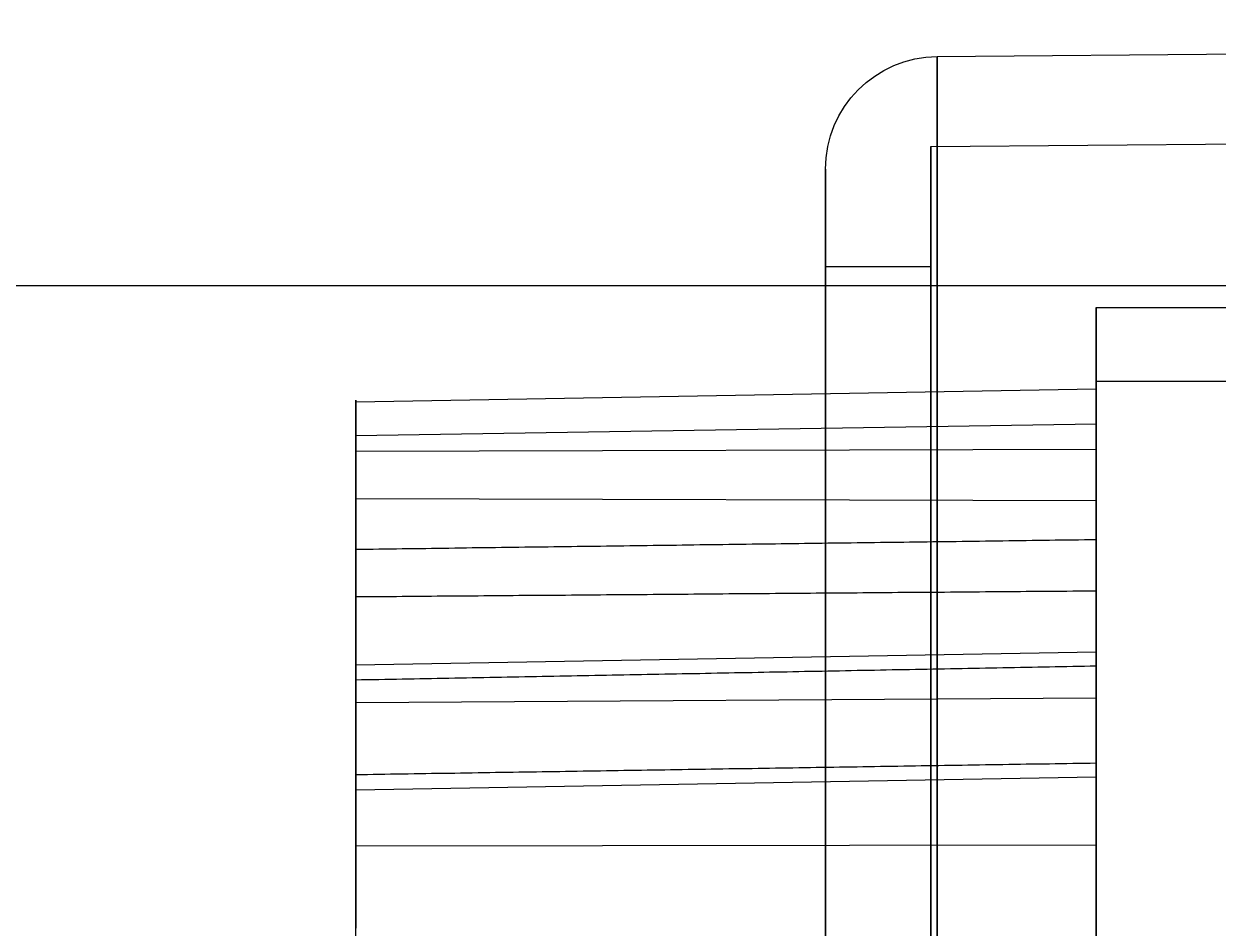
# Model space of a CAD drawing. Extents: x 0 to 702, y -13 to 12.
# Drawn here: x 630.14 to 646.02, y -1.31 to 10.72 of the extents above; entities that cross this region are included whole.
import ezdxf

# ---------------------------------------------------------------- set-up
doc = ezdxf.new("R2010")
doc.units = 0
doc.layers.get('0').update_dxf_attribs({"linetype": 'CONTINUOUS'})

# ---------------------------------------------------------------- blocks, each defined once
blk = doc.blocks.new('*U2')
at = {"extrusion": (-1, 0, 0)}
for p, q in [((644.4, 6.942, 13.843), (644.4, 5.964, 20.315)), ((634.55, 5.032, 14.74), (634.55, 3.728, 14.542)), ((644.4, 5.058, 14.57), (644.4, 3.858, 14.388)), ((634.55, 3.097, 18.701), (634.55, 4.401, 18.899)), ((644.4, 3.175, 18.887), (644.4, 4.375, 19.069)), ((644.4, 2.177, 12.08), (644.4, 2.362, 10.855)), ((634.55, 1.991, 12.157), (634.55, 2.192, 10.829)), ((644.4, 0.699, 21.817), (644.4, 0.885, 20.593)), ((634.55, 0.529, 21.791), (634.55, 0.731, 20.464))]:
    blk.add_line(p, q, dxfattribs=at)
for p, q in [((644.4, 6.942, 13.843), (646.9, 6.942, 13.843)), ((644.4, 5.964, 20.315), (646.9, 5.964, 20.315)), ((634.55, 5.69, 15.444), (644.4, 5.862, 15.43)), ((634.55, 5.69, 15.444), (644.4, 5.862, 15.43)), ((634.55, 5.239, 18.422), (644.4, 5.398, 18.486)), ((634.55, 5.239, 18.422), (644.4, 5.398, 18.486)), ((634.55, 5.032, 14.74), (644.4, 5.058, 14.57)), ((634.55, 4.401, 18.899), (644.4, 4.375, 19.069)), ((634.55, 2.192, 10.829), (644.4, 2.362, 10.855)), ((634.55, 1.687, 9.941), (644.4, 1.751, 9.782)), ((634.55, 1.687, 9.941), (644.4, 1.751, 9.782)), ((634.55, 0.529, 21.791), (644.4, 0.699, 21.817)), ((634.55, -0.217, 22.49), (644.4, -0.203, 22.661)), ((634.55, -0.217, 22.49), (644.4, -0.203, 22.661))]:
    blk.add_line(p, q)
at = {"extrusion": (0, 0.988768, 0.149458)}
for p, q in [((644.4, 6.942, 13.843), (646.9, 6.942, 13.843)), ((644.4, 6.942, 13.843), (644.4, 5.964, 20.315)), ((644.4, 5.964, 20.315), (646.9, 5.964, 20.315))]:
    blk.add_line(p, q, dxfattribs=at)
at = {"extrusion": (-0.017452, 0.149961, -0.988538)}
for p, q in [((634.55, 5.032, 14.74), (644.4, 5.058, 14.57)), ((634.55, 5.032, 14.74), (634.55, 3.728, 14.542)), ((644.4, 5.058, 14.57), (644.4, 3.858, 14.388))]:
    blk.add_line(p, q, dxfattribs=at)
at = {"extrusion": (-0.017452, -0.149961, 0.988538)}
for p, q in [((634.55, 4.401, 18.899), (644.4, 4.375, 19.069)), ((634.55, 3.097, 18.701), (634.55, 4.401, 18.899)), ((644.4, 3.175, 18.887), (644.4, 4.375, 19.069))]:
    blk.add_line(p, q, dxfattribs=at)
at = {"extrusion": (-0.017452, 0.988538, 0.149961)}
for p, q in [((634.55, 2.192, 10.829), (644.4, 2.362, 10.855)), ((644.4, 2.177, 12.08), (644.4, 2.362, 10.855)), ((634.55, 1.991, 12.157), (634.55, 2.192, 10.829)), ((644.4, 0.699, 21.817), (644.4, 0.885, 20.593)), ((634.55, 0.529, 21.791), (634.55, 0.731, 20.464)), ((634.55, 0.529, 21.791), (644.4, 0.699, 21.817))]:
    blk.add_line(p, q, dxfattribs=at)
for points in [[(634.55, 3.728, 14.542), (634.628, 3.729, 14.541), (634.705, 3.73, 14.54), (634.783, 3.731, 14.539), (634.86, 3.732, 14.537), (634.938, 3.733, 14.536), (635.015, 3.734, 14.535), (635.093, 3.735, 14.534), (635.17, 3.736, 14.533), (635.248, 3.737, 14.531), (635.326, 3.738, 14.53), (635.403, 3.739, 14.529), (635.481, 3.74, 14.528), (635.558, 3.741, 14.527), (635.636, 3.742, 14.525), (635.713, 3.743, 14.524), (635.791, 3.744, 14.523), (635.869, 3.745, 14.522), (635.946, 3.746, 14.52), (636.024, 3.747, 14.519), (636.101, 3.749, 14.518), (636.179, 3.75, 14.517), (636.256, 3.751, 14.516), (636.334, 3.752, 14.514), (636.411, 3.753, 14.513), (636.489, 3.754, 14.512), (636.567, 3.755, 14.511), (636.644, 3.756, 14.509), (636.722, 3.757, 14.508), (636.799, 3.758, 14.507), (636.877, 3.759, 14.506), (636.954, 3.76, 14.505), (637.032, 3.761, 14.503), (637.109, 3.762, 14.502), (637.187, 3.763, 14.501), (637.265, 3.764, 14.5), (637.342, 3.765, 14.499), (637.42, 3.766, 14.497), (637.497, 3.767, 14.496), (637.575, 3.768, 14.495), (637.652, 3.769, 14.494), (637.73, 3.77, 14.492), (637.807, 3.771, 14.491), (637.885, 3.772, 14.49), (637.963, 3.773, 14.489), (638.04, 3.774, 14.488), (638.118, 3.775, 14.486), (638.195, 3.776, 14.485), (638.273, 3.777, 14.484), (638.35, 3.778, 14.483), (638.428, 3.779, 14.482), (638.506, 3.78, 14.48), (638.583, 3.781, 14.479), (638.661, 3.782, 14.478), (638.738, 3.783, 14.477), (638.816, 3.784, 14.476), (638.893, 3.785, 14.474), (638.971, 3.786, 14.473), (639.048, 3.787, 14.472), (639.126, 3.789, 14.471), (639.204, 3.79, 14.47), (639.281, 3.791, 14.468), (639.359, 3.792, 14.467), (639.436, 3.793, 14.466), (639.514, 3.794, 14.465), (639.591, 3.795, 14.463), (639.669, 3.796, 14.462), (639.746, 3.797, 14.461), (639.824, 3.798, 14.46), (639.902, 3.799, 14.459), (639.979, 3.8, 14.457), (640.057, 3.801, 14.456), (640.134, 3.802, 14.455), (640.212, 3.803, 14.454), (640.289, 3.804, 14.453), (640.367, 3.805, 14.451), (640.444, 3.806, 14.45), (640.522, 3.807, 14.449), (640.6, 3.808, 14.448), (640.677, 3.809, 14.446), (640.755, 3.81, 14.445), (640.832, 3.811, 14.444), (640.91, 3.812, 14.443), (640.987, 3.813, 14.441), (641.065, 3.814, 14.44), (641.143, 3.815, 14.439), (641.22, 3.816, 14.438), (641.298, 3.817, 14.437), (641.375, 3.818, 14.435), (641.453, 3.819, 14.434), (641.53, 3.82, 14.433), (641.608, 3.821, 14.432), (641.685, 3.822, 14.431), (641.763, 3.823, 14.429), (641.841, 3.824, 14.428), (641.918, 3.825, 14.427), (641.996, 3.826, 14.426), (642.073, 3.827, 14.425), (642.151, 3.828, 14.423), (642.228, 3.829, 14.422), (642.306, 3.83, 14.421), (642.383, 3.831, 14.42), (642.461, 3.832, 14.418), (642.539, 3.833, 14.417), (642.616, 3.834, 14.416), (642.694, 3.835, 14.415), (642.771, 3.836, 14.414), (642.849, 3.837, 14.412), (642.926, 3.838, 14.411), (643.004, 3.839, 14.41), (643.081, 3.84, 14.409), (643.159, 3.841, 14.408), (643.237, 3.842, 14.406), (643.314, 3.843, 14.405), (643.392, 3.845, 14.404), (643.469, 3.846, 14.403), (643.547, 3.847, 14.401), (643.624, 3.848, 14.4), (643.702, 3.849, 14.399), (643.78, 3.85, 14.398), (643.857, 3.851, 14.397), (643.935, 3.852, 14.395), (644.012, 3.853, 14.394), (644.09, 3.854, 14.393), (644.167, 3.855, 14.392), (644.245, 3.856, 14.39), (644.322, 3.857, 14.389), (644.4, 3.858, 14.388)], [(634.55, 3.728, 14.542), (634.628, 3.729, 14.541), (634.705, 3.73, 14.54), (634.783, 3.731, 14.539), (634.86, 3.732, 14.537), (634.938, 3.733, 14.536), (635.015, 3.734, 14.535), (635.093, 3.735, 14.534), (635.17, 3.736, 14.533), (635.248, 3.737, 14.531), (635.326, 3.738, 14.53), (635.403, 3.739, 14.529), (635.481, 3.74, 14.528), (635.558, 3.741, 14.527), (635.636, 3.742, 14.525), (635.713, 3.743, 14.524), (635.791, 3.744, 14.523), (635.869, 3.745, 14.522), (635.946, 3.746, 14.52), (636.024, 3.747, 14.519), (636.101, 3.749, 14.518), (636.179, 3.75, 14.517), (636.256, 3.751, 14.516), (636.334, 3.752, 14.514), (636.411, 3.753, 14.513), (636.489, 3.754, 14.512), (636.567, 3.755, 14.511), (636.644, 3.756, 14.509), (636.722, 3.757, 14.508), (636.799, 3.758, 14.507), (636.877, 3.759, 14.506), (636.954, 3.76, 14.505), (637.032, 3.761, 14.503), (637.109, 3.762, 14.502), (637.187, 3.763, 14.501), (637.265, 3.764, 14.5), (637.342, 3.765, 14.499), (637.42, 3.766, 14.497), (637.497, 3.767, 14.496), (637.575, 3.768, 14.495), (637.652, 3.769, 14.494), (637.73, 3.77, 14.492), (637.807, 3.771, 14.491), (637.885, 3.772, 14.49), (637.963, 3.773, 14.489), (638.04, 3.774, 14.488), (638.118, 3.775, 14.486), (638.195, 3.776, 14.485), (638.273, 3.777, 14.484), (638.35, 3.778, 14.483), (638.428, 3.779, 14.482), (638.506, 3.78, 14.48), (638.583, 3.781, 14.479), (638.661, 3.782, 14.478), (638.738, 3.783, 14.477), (638.816, 3.784, 14.476), (638.893, 3.785, 14.474), (638.971, 3.786, 14.473), (639.048, 3.787, 14.472), (639.126, 3.789, 14.471), (639.204, 3.79, 14.47), (639.281, 3.791, 14.468), (639.359, 3.792, 14.467), (639.436, 3.793, 14.466), (639.514, 3.794, 14.465), (639.591, 3.795, 14.463), (639.669, 3.796, 14.462), (639.746, 3.797, 14.461), (639.824, 3.798, 14.46), (639.902, 3.799, 14.459), (639.979, 3.8, 14.457), (640.057, 3.801, 14.456), (640.134, 3.802, 14.455), (640.212, 3.803, 14.454), (640.289, 3.804, 14.453), (640.367, 3.805, 14.451), (640.444, 3.806, 14.45), (640.522, 3.807, 14.449), (640.6, 3.808, 14.448), (640.677, 3.809, 14.446), (640.755, 3.81, 14.445), (640.832, 3.811, 14.444), (640.91, 3.812, 14.443), (640.987, 3.813, 14.441), (641.065, 3.814, 14.44), (641.143, 3.815, 14.439), (641.22, 3.816, 14.438), (641.298, 3.817, 14.437), (641.375, 3.818, 14.435), (641.453, 3.819, 14.434), (641.53, 3.82, 14.433), (641.608, 3.821, 14.432), (641.685, 3.822, 14.431), (641.763, 3.823, 14.429), (641.841, 3.824, 14.428), (641.918, 3.825, 14.427), (641.996, 3.826, 14.426), (642.073, 3.827, 14.425), (642.151, 3.828, 14.423), (642.228, 3.829, 14.422), (642.306, 3.83, 14.421), (642.383, 3.831, 14.42), (642.461, 3.832, 14.418), (642.539, 3.833, 14.417), (642.616, 3.834, 14.416), (642.694, 3.835, 14.415), (642.771, 3.836, 14.414), (642.849, 3.837, 14.412), (642.926, 3.838, 14.411), (643.004, 3.839, 14.41), (643.081, 3.84, 14.409), (643.159, 3.841, 14.408), (643.237, 3.842, 14.406), (643.314, 3.843, 14.405), (643.392, 3.845, 14.404), (643.469, 3.846, 14.403), (643.547, 3.847, 14.401), (643.624, 3.848, 14.4), (643.702, 3.849, 14.399), (643.78, 3.85, 14.398), (643.857, 3.851, 14.397), (643.935, 3.852, 14.395), (644.012, 3.853, 14.394), (644.09, 3.854, 14.393), (644.167, 3.855, 14.392), (644.245, 3.856, 14.39), (644.322, 3.857, 14.389), (644.4, 3.858, 14.388)], [(634.55, 3.097, 18.701), (634.628, 3.098, 18.702), (634.705, 3.098, 18.704), (634.783, 3.099, 18.705), (634.86, 3.1, 18.707), (634.938, 3.1, 18.708), (635.015, 3.101, 18.71), (635.093, 3.101, 18.711), (635.17, 3.102, 18.712), (635.248, 3.103, 18.714), (635.326, 3.103, 18.715), (635.403, 3.104, 18.717), (635.481, 3.105, 18.718), (635.558, 3.105, 18.72), (635.636, 3.106, 18.721), (635.713, 3.106, 18.723), (635.791, 3.107, 18.724), (635.869, 3.108, 18.726), (635.946, 3.108, 18.727), (636.024, 3.109, 18.729), (636.101, 3.11, 18.73), (636.179, 3.11, 18.732), (636.256, 3.111, 18.733), (636.334, 3.111, 18.735), (636.411, 3.112, 18.736), (636.489, 3.113, 18.737), (636.567, 3.113, 18.739), (636.644, 3.114, 18.74), (636.722, 3.115, 18.742), (636.799, 3.115, 18.743), (636.877, 3.116, 18.745), (636.954, 3.116, 18.746), (637.032, 3.117, 18.748), (637.109, 3.118, 18.749), (637.187, 3.118, 18.751), (637.265, 3.119, 18.752), (637.342, 3.119, 18.753), (637.42, 3.12, 18.755), (637.497, 3.121, 18.756), (637.575, 3.121, 18.758), (637.652, 3.122, 18.759), (637.73, 3.123, 18.761), (637.807, 3.123, 18.762), (637.885, 3.124, 18.764), (637.963, 3.124, 18.765), (638.04, 3.125, 18.767), (638.118, 3.126, 18.768), (638.195, 3.126, 18.77), (638.273, 3.127, 18.771), (638.35, 3.128, 18.773), (638.428, 3.128, 18.774), (638.506, 3.129, 18.776), (638.583, 3.129, 18.777), (638.661, 3.13, 18.778), (638.738, 3.131, 18.78), (638.816, 3.131, 18.781), (638.893, 3.132, 18.783), (638.971, 3.132, 18.784), (639.048, 3.133, 18.786), (639.126, 3.134, 18.787), (639.204, 3.134, 18.789), (639.281, 3.135, 18.79), (639.359, 3.136, 18.792), (639.436, 3.136, 18.793), (639.514, 3.137, 18.794), (639.591, 3.137, 18.796), (639.669, 3.138, 18.797), (639.746, 3.139, 18.799), (639.824, 3.139, 18.8), (639.902, 3.14, 18.802), (639.979, 3.14, 18.803), (640.057, 3.141, 18.805), (640.134, 3.142, 18.806), (640.212, 3.142, 18.808), (640.289, 3.143, 18.809), (640.367, 3.144, 18.811), (640.444, 3.144, 18.812), (640.522, 3.145, 18.814), (640.6, 3.145, 18.815), (640.677, 3.146, 18.816), (640.755, 3.147, 18.818), (640.832, 3.147, 18.819), (640.91, 3.148, 18.821), (640.987, 3.148, 18.822), (641.065, 3.149, 18.824), (641.143, 3.15, 18.825), (641.22, 3.15, 18.827), (641.298, 3.151, 18.828), (641.375, 3.151, 18.83), (641.453, 3.152, 18.831), (641.53, 3.153, 18.832), (641.608, 3.153, 18.834), (641.685, 3.154, 18.835), (641.763, 3.155, 18.837), (641.841, 3.155, 18.838), (641.918, 3.156, 18.84), (641.996, 3.156, 18.841), (642.073, 3.157, 18.843), (642.151, 3.158, 18.844), (642.228, 3.158, 18.846), (642.306, 3.159, 18.847), (642.383, 3.159, 18.849), (642.461, 3.16, 18.85), (642.539, 3.161, 18.852), (642.616, 3.161, 18.853), (642.694, 3.162, 18.854), (642.771, 3.162, 18.856), (642.849, 3.163, 18.857), (642.926, 3.164, 18.859), (643.004, 3.164, 18.86), (643.081, 3.165, 18.862), (643.159, 3.166, 18.863), (643.237, 3.166, 18.865), (643.314, 3.167, 18.866), (643.392, 3.167, 18.868), (643.469, 3.168, 18.869), (643.547, 3.169, 18.87), (643.624, 3.169, 18.872), (643.702, 3.17, 18.873), (643.78, 3.17, 18.875), (643.857, 3.171, 18.876), (643.935, 3.172, 18.878), (644.012, 3.172, 18.879), (644.09, 3.173, 18.881), (644.167, 3.173, 18.882), (644.245, 3.174, 18.884), (644.322, 3.175, 18.885), (644.4, 3.175, 18.887)], [(634.55, 3.097, 18.701), (634.628, 3.098, 18.702), (634.705, 3.098, 18.704), (634.783, 3.099, 18.705), (634.86, 3.1, 18.707), (634.938, 3.1, 18.708), (635.015, 3.101, 18.71), (635.093, 3.101, 18.711), (635.17, 3.102, 18.712), (635.248, 3.103, 18.714), (635.326, 3.103, 18.715), (635.403, 3.104, 18.717), (635.481, 3.105, 18.718), (635.558, 3.105, 18.72), (635.636, 3.106, 18.721), (635.713, 3.106, 18.723), (635.791, 3.107, 18.724), (635.869, 3.108, 18.726), (635.946, 3.108, 18.727), (636.024, 3.109, 18.729), (636.101, 3.11, 18.73), (636.179, 3.11, 18.732), (636.256, 3.111, 18.733), (636.334, 3.111, 18.735), (636.411, 3.112, 18.736), (636.489, 3.113, 18.737), (636.567, 3.113, 18.739), (636.644, 3.114, 18.74), (636.722, 3.115, 18.742), (636.799, 3.115, 18.743), (636.877, 3.116, 18.745), (636.954, 3.116, 18.746), (637.032, 3.117, 18.748), (637.109, 3.118, 18.749), (637.187, 3.118, 18.751), (637.265, 3.119, 18.752), (637.342, 3.119, 18.753), (637.42, 3.12, 18.755), (637.497, 3.121, 18.756), (637.575, 3.121, 18.758), (637.652, 3.122, 18.759), (637.73, 3.123, 18.761), (637.807, 3.123, 18.762), (637.885, 3.124, 18.764), (637.963, 3.124, 18.765), (638.04, 3.125, 18.767), (638.118, 3.126, 18.768), (638.195, 3.126, 18.77), (638.273, 3.127, 18.771), (638.35, 3.128, 18.773), (638.428, 3.128, 18.774), (638.506, 3.129, 18.776), (638.583, 3.129, 18.777), (638.661, 3.13, 18.778), (638.738, 3.131, 18.78), (638.816, 3.131, 18.781), (638.893, 3.132, 18.783), (638.971, 3.132, 18.784), (639.048, 3.133, 18.786), (639.126, 3.134, 18.787), (639.204, 3.134, 18.789), (639.281, 3.135, 18.79), (639.359, 3.136, 18.792), (639.436, 3.136, 18.793), (639.514, 3.137, 18.794), (639.591, 3.137, 18.796), (639.669, 3.138, 18.797), (639.746, 3.139, 18.799), (639.824, 3.139, 18.8), (639.902, 3.14, 18.802), (639.979, 3.14, 18.803), (640.057, 3.141, 18.805), (640.134, 3.142, 18.806), (640.212, 3.142, 18.808), (640.289, 3.143, 18.809), (640.367, 3.144, 18.811), (640.444, 3.144, 18.812), (640.522, 3.145, 18.814), (640.6, 3.145, 18.815), (640.677, 3.146, 18.816), (640.755, 3.147, 18.818), (640.832, 3.147, 18.819), (640.91, 3.148, 18.821), (640.987, 3.148, 18.822), (641.065, 3.149, 18.824), (641.143, 3.15, 18.825), (641.22, 3.15, 18.827), (641.298, 3.151, 18.828), (641.375, 3.151, 18.83), (641.453, 3.152, 18.831), (641.53, 3.153, 18.832), (641.608, 3.153, 18.834), (641.685, 3.154, 18.835), (641.763, 3.155, 18.837), (641.841, 3.155, 18.838), (641.918, 3.156, 18.84), (641.996, 3.156, 18.841), (642.073, 3.157, 18.843), (642.151, 3.158, 18.844), (642.228, 3.158, 18.846), (642.306, 3.159, 18.847), (642.383, 3.159, 18.849), (642.461, 3.16, 18.85), (642.539, 3.161, 18.852), (642.616, 3.161, 18.853), (642.694, 3.162, 18.854), (642.771, 3.162, 18.856), (642.849, 3.163, 18.857), (642.926, 3.164, 18.859), (643.004, 3.164, 18.86), (643.081, 3.165, 18.862), (643.159, 3.166, 18.863), (643.237, 3.166, 18.865), (643.314, 3.167, 18.866), (643.392, 3.167, 18.868), (643.469, 3.168, 18.869), (643.547, 3.169, 18.87), (643.624, 3.169, 18.872), (643.702, 3.17, 18.873), (643.78, 3.17, 18.875), (643.857, 3.171, 18.876), (643.935, 3.172, 18.878), (644.012, 3.172, 18.879), (644.09, 3.173, 18.881), (644.167, 3.173, 18.882), (644.245, 3.174, 18.884), (644.322, 3.175, 18.885), (644.4, 3.175, 18.887)], [(634.55, 1.991, 12.156), (634.628, 1.993, 12.156), (634.705, 1.994, 12.155), (634.783, 1.995, 12.155), (634.86, 1.997, 12.154), (634.938, 1.998, 12.153), (635.015, 2, 12.153), (635.093, 2.001, 12.152), (635.17, 2.003, 12.152), (635.248, 2.004, 12.151), (635.326, 2.006, 12.15), (635.403, 2.007, 12.15), (635.481, 2.009, 12.149), (635.558, 2.01, 12.149), (635.636, 2.012, 12.148), (635.713, 2.013, 12.147), (635.791, 2.014, 12.147), (635.869, 2.016, 12.146), (635.946, 2.017, 12.146), (636.024, 2.019, 12.145), (636.101, 2.02, 12.144), (636.179, 2.022, 12.144), (636.256, 2.023, 12.143), (636.334, 2.025, 12.142), (636.411, 2.026, 12.142), (636.489, 2.028, 12.141), (636.567, 2.029, 12.141), (636.644, 2.031, 12.14), (636.722, 2.032, 12.139), (636.799, 2.033, 12.139), (636.877, 2.035, 12.138), (636.954, 2.036, 12.137), (637.032, 2.038, 12.137), (637.109, 2.039, 12.136), (637.187, 2.041, 12.136), (637.265, 2.042, 12.135), (637.342, 2.044, 12.134), (637.42, 2.045, 12.134), (637.497, 2.047, 12.133), (637.575, 2.048, 12.133), (637.652, 2.05, 12.132), (637.73, 2.051, 12.131), (637.807, 2.052, 12.131), (637.885, 2.054, 12.13), (637.963, 2.055, 12.13), (638.04, 2.057, 12.129), (638.118, 2.058, 12.128), (638.195, 2.06, 12.128), (638.273, 2.061, 12.127), (638.35, 2.063, 12.127), (638.428, 2.064, 12.126), (638.506, 2.066, 12.125), (638.583, 2.067, 12.125), (638.661, 2.069, 12.124), (638.738, 2.07, 12.123), (638.816, 2.071, 12.123), (638.893, 2.073, 12.122), (638.971, 2.074, 12.122), (639.048, 2.076, 12.121), (639.126, 2.077, 12.12), (639.204, 2.079, 12.12), (639.281, 2.08, 12.119), (639.359, 2.082, 12.119), (639.436, 2.083, 12.118), (639.514, 2.085, 12.117), (639.591, 2.086, 12.117), (639.669, 2.088, 12.116), (639.746, 2.089, 12.116), (639.824, 2.09, 12.115), (639.902, 2.092, 12.114), (639.979, 2.093, 12.114), (640.057, 2.095, 12.113), (640.134, 2.096, 12.113), (640.212, 2.098, 12.112), (640.289, 2.099, 12.111), (640.367, 2.101, 12.111), (640.444, 2.102, 12.11), (640.522, 2.104, 12.11), (640.6, 2.105, 12.109), (640.677, 2.107, 12.108), (640.755, 2.108, 12.108), (640.832, 2.109, 12.107), (640.91, 2.111, 12.107), (640.987, 2.112, 12.106), (641.065, 2.114, 12.105), (641.143, 2.115, 12.105), (641.22, 2.117, 12.104), (641.298, 2.118, 12.104), (641.375, 2.12, 12.103), (641.453, 2.121, 12.102), (641.53, 2.123, 12.102), (641.608, 2.124, 12.101), (641.685, 2.126, 12.101), (641.763, 2.127, 12.1), (641.841, 2.128, 12.099), (641.918, 2.13, 12.099), (641.996, 2.131, 12.098), (642.073, 2.133, 12.098), (642.151, 2.134, 12.097), (642.228, 2.136, 12.096), (642.306, 2.137, 12.096), (642.383, 2.139, 12.095), (642.461, 2.14, 12.095), (642.539, 2.142, 12.094), (642.616, 2.143, 12.093), (642.694, 2.145, 12.093), (642.771, 2.146, 12.092), (642.849, 2.147, 12.092), (642.926, 2.149, 12.091), (643.004, 2.15, 12.09), (643.081, 2.152, 12.09), (643.159, 2.153, 12.089), (643.237, 2.155, 12.089), (643.314, 2.156, 12.088), (643.392, 2.158, 12.087), (643.469, 2.159, 12.087), (643.547, 2.161, 12.086), (643.624, 2.162, 12.086), (643.702, 2.163, 12.085), (643.78, 2.165, 12.084), (643.857, 2.166, 12.084), (643.935, 2.168, 12.083), (644.012, 2.169, 12.083), (644.09, 2.171, 12.082), (644.167, 2.172, 12.081), (644.245, 2.174, 12.081), (644.322, 2.175, 12.08), (644.4, 2.177, 12.08)], [(634.55, 1.991, 12.156), (634.628, 1.993, 12.156), (634.705, 1.994, 12.155), (634.783, 1.995, 12.155), (634.86, 1.997, 12.154), (634.938, 1.998, 12.153), (635.015, 2, 12.153), (635.093, 2.001, 12.152), (635.17, 2.003, 12.152), (635.248, 2.004, 12.151), (635.326, 2.006, 12.15), (635.403, 2.007, 12.15), (635.481, 2.009, 12.149), (635.558, 2.01, 12.149), (635.636, 2.012, 12.148), (635.713, 2.013, 12.147), (635.791, 2.014, 12.147), (635.869, 2.016, 12.146), (635.946, 2.017, 12.146), (636.024, 2.019, 12.145), (636.101, 2.02, 12.144), (636.179, 2.022, 12.144), (636.256, 2.023, 12.143), (636.334, 2.025, 12.142), (636.411, 2.026, 12.142), (636.489, 2.028, 12.141), (636.567, 2.029, 12.141), (636.644, 2.031, 12.14), (636.722, 2.032, 12.139), (636.799, 2.033, 12.139), (636.877, 2.035, 12.138), (636.954, 2.036, 12.137), (637.032, 2.038, 12.137), (637.109, 2.039, 12.136), (637.187, 2.041, 12.136), (637.265, 2.042, 12.135), (637.342, 2.044, 12.134), (637.42, 2.045, 12.134), (637.497, 2.047, 12.133), (637.575, 2.048, 12.133), (637.652, 2.05, 12.132), (637.73, 2.051, 12.131), (637.807, 2.052, 12.131), (637.885, 2.054, 12.13), (637.963, 2.055, 12.13), (638.04, 2.057, 12.129), (638.118, 2.058, 12.128), (638.195, 2.06, 12.128), (638.273, 2.061, 12.127), (638.35, 2.063, 12.127), (638.428, 2.064, 12.126), (638.506, 2.066, 12.125), (638.583, 2.067, 12.125), (638.661, 2.069, 12.124), (638.738, 2.07, 12.123), (638.816, 2.071, 12.123), (638.893, 2.073, 12.122), (638.971, 2.074, 12.122), (639.048, 2.076, 12.121), (639.126, 2.077, 12.12), (639.204, 2.079, 12.12), (639.281, 2.08, 12.119), (639.359, 2.082, 12.119), (639.436, 2.083, 12.118), (639.514, 2.085, 12.117), (639.591, 2.086, 12.117), (639.669, 2.088, 12.116), (639.746, 2.089, 12.116), (639.824, 2.09, 12.115), (639.902, 2.092, 12.114), (639.979, 2.093, 12.114), (640.057, 2.095, 12.113), (640.134, 2.096, 12.113), (640.212, 2.098, 12.112), (640.289, 2.099, 12.111), (640.367, 2.101, 12.111), (640.444, 2.102, 12.11), (640.522, 2.104, 12.11), (640.6, 2.105, 12.109), (640.677, 2.107, 12.108), (640.755, 2.108, 12.108), (640.832, 2.109, 12.107), (640.91, 2.111, 12.107), (640.987, 2.112, 12.106), (641.065, 2.114, 12.105), (641.143, 2.115, 12.105), (641.22, 2.117, 12.104), (641.298, 2.118, 12.104), (641.375, 2.12, 12.103), (641.453, 2.121, 12.102), (641.53, 2.123, 12.102), (641.608, 2.124, 12.101), (641.685, 2.126, 12.101), (641.763, 2.127, 12.1), (641.841, 2.128, 12.099), (641.918, 2.13, 12.099), (641.996, 2.131, 12.098), (642.073, 2.133, 12.098), (642.151, 2.134, 12.097), (642.228, 2.136, 12.096), (642.306, 2.137, 12.096), (642.383, 2.139, 12.095), (642.461, 2.14, 12.095), (642.539, 2.142, 12.094), (642.616, 2.143, 12.093), (642.694, 2.145, 12.093), (642.771, 2.146, 12.092), (642.849, 2.147, 12.092), (642.926, 2.149, 12.091), (643.004, 2.15, 12.09), (643.081, 2.152, 12.09), (643.159, 2.153, 12.089), (643.237, 2.155, 12.089), (643.314, 2.156, 12.088), (643.392, 2.158, 12.087), (643.469, 2.159, 12.087), (643.547, 2.161, 12.086), (643.624, 2.162, 12.086), (643.702, 2.163, 12.085), (643.78, 2.165, 12.084), (643.857, 2.166, 12.084), (643.935, 2.168, 12.083), (644.012, 2.169, 12.083), (644.09, 2.171, 12.082), (644.167, 2.172, 12.081), (644.245, 2.174, 12.081), (644.322, 2.175, 12.08), (644.4, 2.177, 12.08)], [(634.55, 0.731, 20.464), (634.628, 0.732, 20.465), (634.705, 0.733, 20.466), (634.783, 0.734, 20.467), (634.86, 0.736, 20.468), (634.938, 0.737, 20.469), (635.015, 0.738, 20.47), (635.093, 0.739, 20.471), (635.17, 0.741, 20.472), (635.248, 0.742, 20.473), (635.326, 0.743, 20.474), (635.403, 0.744, 20.475), (635.481, 0.745, 20.476), (635.558, 0.747, 20.477), (635.636, 0.748, 20.478), (635.713, 0.749, 20.479), (635.791, 0.75, 20.48), (635.869, 0.751, 20.482), (635.946, 0.753, 20.483), (636.024, 0.754, 20.483), (636.101, 0.755, 20.485), (636.179, 0.756, 20.485), (636.256, 0.758, 20.487), (636.334, 0.759, 20.488), (636.411, 0.76, 20.489), (636.489, 0.761, 20.49), (636.567, 0.762, 20.491), (636.644, 0.764, 20.492), (636.722, 0.765, 20.493), (636.799, 0.766, 20.494), (636.877, 0.767, 20.495), (636.954, 0.768, 20.496), (637.032, 0.77, 20.497), (637.109, 0.771, 20.498), (637.187, 0.772, 20.499), (637.265, 0.773, 20.5), (637.342, 0.775, 20.501), (637.42, 0.776, 20.502), (637.497, 0.777, 20.503), (637.575, 0.778, 20.504), (637.652, 0.779, 20.505), (637.73, 0.781, 20.506), (637.807, 0.782, 20.507), (637.885, 0.783, 20.508), (637.963, 0.784, 20.509), (638.04, 0.785, 20.51), (638.118, 0.787, 20.511), (638.195, 0.788, 20.512), (638.273, 0.789, 20.513), (638.35, 0.79, 20.514), (638.428, 0.792, 20.515), (638.506, 0.793, 20.516), (638.583, 0.794, 20.517), (638.661, 0.795, 20.518), (638.738, 0.796, 20.519), (638.816, 0.798, 20.52), (638.893, 0.799, 20.521), (638.971, 0.8, 20.522), (639.048, 0.801, 20.523), (639.126, 0.802, 20.524), (639.204, 0.804, 20.525), (639.281, 0.805, 20.526), (639.359, 0.806, 20.527), (639.436, 0.807, 20.528), (639.514, 0.809, 20.529), (639.591, 0.81, 20.53), (639.669, 0.811, 20.531), (639.746, 0.812, 20.532), (639.824, 0.813, 20.533), (639.902, 0.815, 20.534), (639.979, 0.816, 20.535), (640.057, 0.817, 20.536), (640.134, 0.818, 20.537), (640.212, 0.82, 20.538), (640.289, 0.821, 20.539), (640.367, 0.822, 20.54), (640.444, 0.823, 20.541), (640.522, 0.824, 20.542), (640.6, 0.826, 20.543), (640.677, 0.827, 20.544), (640.755, 0.828, 20.545), (640.832, 0.829, 20.546), (640.91, 0.83, 20.547), (640.987, 0.832, 20.548), (641.065, 0.833, 20.549), (641.143, 0.834, 20.55), (641.22, 0.835, 20.551), (641.298, 0.837, 20.552), (641.375, 0.838, 20.553), (641.453, 0.839, 20.554), (641.53, 0.84, 20.555), (641.608, 0.841, 20.556), (641.685, 0.843, 20.557), (641.763, 0.844, 20.558), (641.841, 0.845, 20.559), (641.918, 0.846, 20.561), (641.996, 0.847, 20.561), (642.073, 0.849, 20.562), (642.151, 0.85, 20.564), (642.228, 0.851, 20.564), (642.306, 0.852, 20.566), (642.383, 0.854, 20.567), (642.461, 0.855, 20.567), (642.539, 0.856, 20.569), (642.616, 0.857, 20.57), (642.694, 0.858, 20.57), (642.771, 0.86, 20.572), (642.849, 0.861, 20.573), (642.926, 0.862, 20.573), (643.004, 0.863, 20.575), (643.081, 0.865, 20.576), (643.159, 0.866, 20.577), (643.237, 0.867, 20.578), (643.314, 0.868, 20.579), (643.392, 0.869, 20.58), (643.469, 0.871, 20.581), (643.547, 0.872, 20.582), (643.624, 0.873, 20.583), (643.702, 0.874, 20.584), (643.78, 0.875, 20.585), (643.857, 0.877, 20.586), (643.935, 0.878, 20.587), (644.012, 0.879, 20.588), (644.09, 0.88, 20.589), (644.167, 0.882, 20.59), (644.245, 0.883, 20.591), (644.322, 0.884, 20.592), (644.4, 0.885, 20.593)], [(634.55, 0.731, 20.464), (634.628, 0.732, 20.465), (634.705, 0.733, 20.466), (634.783, 0.734, 20.467), (634.86, 0.736, 20.468), (634.938, 0.737, 20.469), (635.015, 0.738, 20.47), (635.093, 0.739, 20.471), (635.17, 0.741, 20.472), (635.248, 0.742, 20.473), (635.326, 0.743, 20.474), (635.403, 0.744, 20.475), (635.481, 0.745, 20.476), (635.558, 0.747, 20.477), (635.636, 0.748, 20.478), (635.713, 0.749, 20.479), (635.791, 0.75, 20.48), (635.869, 0.751, 20.482), (635.946, 0.753, 20.483), (636.024, 0.754, 20.483), (636.101, 0.755, 20.485), (636.179, 0.756, 20.485), (636.256, 0.758, 20.487), (636.334, 0.759, 20.488), (636.411, 0.76, 20.489), (636.489, 0.761, 20.49), (636.567, 0.762, 20.491), (636.644, 0.764, 20.492), (636.722, 0.765, 20.493), (636.799, 0.766, 20.494), (636.877, 0.767, 20.495), (636.954, 0.768, 20.496), (637.032, 0.77, 20.497), (637.109, 0.771, 20.498), (637.187, 0.772, 20.499), (637.265, 0.773, 20.5), (637.342, 0.775, 20.501), (637.42, 0.776, 20.502), (637.497, 0.777, 20.503), (637.575, 0.778, 20.504), (637.652, 0.779, 20.505), (637.73, 0.781, 20.506), (637.807, 0.782, 20.507), (637.885, 0.783, 20.508), (637.963, 0.784, 20.509), (638.04, 0.785, 20.51), (638.118, 0.787, 20.511), (638.195, 0.788, 20.512), (638.273, 0.789, 20.513), (638.35, 0.79, 20.514), (638.428, 0.792, 20.515), (638.506, 0.793, 20.516), (638.583, 0.794, 20.517), (638.661, 0.795, 20.518), (638.738, 0.796, 20.519), (638.816, 0.798, 20.52), (638.893, 0.799, 20.521), (638.971, 0.8, 20.522), (639.048, 0.801, 20.523), (639.126, 0.802, 20.524), (639.204, 0.804, 20.525), (639.281, 0.805, 20.526), (639.359, 0.806, 20.527), (639.436, 0.807, 20.528), (639.514, 0.809, 20.529), (639.591, 0.81, 20.53), (639.669, 0.811, 20.531), (639.746, 0.812, 20.532), (639.824, 0.813, 20.533), (639.902, 0.815, 20.534), (639.979, 0.816, 20.535), (640.057, 0.817, 20.536), (640.134, 0.818, 20.537), (640.212, 0.82, 20.538), (640.289, 0.821, 20.539), (640.367, 0.822, 20.54), (640.444, 0.823, 20.541), (640.522, 0.824, 20.542), (640.6, 0.826, 20.543), (640.677, 0.827, 20.544), (640.755, 0.828, 20.545), (640.832, 0.829, 20.546), (640.91, 0.83, 20.547), (640.987, 0.832, 20.548), (641.065, 0.833, 20.549), (641.143, 0.834, 20.55), (641.22, 0.835, 20.551), (641.298, 0.837, 20.552), (641.375, 0.838, 20.553), (641.453, 0.839, 20.554), (641.53, 0.84, 20.555), (641.608, 0.841, 20.556), (641.685, 0.843, 20.557), (641.763, 0.844, 20.558), (641.841, 0.845, 20.559), (641.918, 0.846, 20.561), (641.996, 0.847, 20.561), (642.073, 0.849, 20.562), (642.151, 0.85, 20.564), (642.228, 0.851, 20.564), (642.306, 0.852, 20.566), (642.383, 0.854, 20.567), (642.461, 0.855, 20.567), (642.539, 0.856, 20.569), (642.616, 0.857, 20.57), (642.694, 0.858, 20.57), (642.771, 0.86, 20.572), (642.849, 0.861, 20.573), (642.926, 0.862, 20.573), (643.004, 0.863, 20.575), (643.081, 0.865, 20.576), (643.159, 0.866, 20.577), (643.237, 0.867, 20.578), (643.314, 0.868, 20.579), (643.392, 0.869, 20.58), (643.469, 0.871, 20.581), (643.547, 0.872, 20.582), (643.624, 0.873, 20.583), (643.702, 0.874, 20.584), (643.78, 0.875, 20.585), (643.857, 0.877, 20.586), (643.935, 0.878, 20.587), (644.012, 0.879, 20.588), (644.09, 0.88, 20.589), (644.167, 0.882, 20.59), (644.245, 0.883, 20.591), (644.322, 0.884, 20.592), (644.4, 0.885, 20.593)]]:
    blk.add_polyline3d(points)
at = {"extrusion": (-1, 0, 0)}
for centre, radius, start, end in [((0.765, 15.988, -644.4), 8, 195.5513, 327.2576), ((0.765, 15.988, -644.4), 8, 15.5513, 147.2576), ((0.765, 15.988, -644.4), 6.65, 157.9323, 184.8157), ((0.765, 15.988, -644.4), 6.65, 157.9323, 184.8157), ((0.765, 15.988, -634.55), 6.478, 157.9323, 184.8157), ((0.765, 15.988, -634.55), 6.478, 157.9323, 184.8157), ((-4.915, 15.509, -644.4), 0.95, 184.8157, 261.374), ((-4.915, 15.509, -644.4), 0.95, 184.8157, 261.374), ((-4.915, 15.509, -634.55), 0.778, 184.8157, 261.374), ((-4.915, 15.509, -634.55), 0.778, 184.8157, 261.374), ((-4.518, 18.129, -644.4), 0.95, 81.374, 157.9323), ((-4.518, 18.129, -644.4), 0.95, 81.374, 157.9323), ((-4.518, 18.129, -634.55), 0.778, 81.374, 157.9323), ((-4.518, 18.129, -634.55), 0.778, 81.374, 157.9323), ((0.765, 15.988, -644.4), 4.891, 199.0907, 233.0347), ((0.765, 15.988, -644.4), 4.891, 199.0907, 233.0347), ((0.765, 15.988, -634.55), 4.719, 197.8366, 234.2734), ((0.765, 15.988, -634.55), 4.719, 197.8366, 234.2734), ((0.765, 15.988, -634.55), 4.719, 108.4746, 144.9114), ((0.765, 15.988, -634.55), 4.719, 108.4746, 144.9114), ((0.765, 15.988, -644.4), 4.891, 109.7132, 143.6573), ((0.765, 15.988, -644.4), 4.891, 109.7132, 143.6573), ((-1.377, 10.705, -644.4), 0.997, 171.374, 247.9323), ((-1.377, 10.705, -644.4), 0.997, 171.374, 247.9323), ((-1.377, 10.705, -634.55), 0.825, 171.374, 247.9323), ((-1.377, 10.705, -634.55), 0.825, 171.374, 247.9323), ((0.765, 15.988, -644.4), 6.697, 247.9323, 274.8157), ((0.765, 15.988, -644.4), 6.697, 247.9323, 274.8157), ((0.765, 15.988, -634.55), 6.525, 247.9323, 274.8157), ((0.765, 15.988, -634.55), 6.525, 247.9323, 274.8157), ((0.286, 21.668, -644.4), 0.997, 94.8157, 171.374), ((0.286, 21.668, -644.4), 0.997, 94.8157, 171.374), ((0.286, 21.668, -634.55), 0.825, 94.8157, 171.374), ((0.286, 21.668, -634.55), 0.825, 94.8157, 171.374), ((0.765, 15.988, -634.55), 6.525, 67.9323, 94.8157), ((0.765, 15.988, -634.55), 6.525, 67.9323, 94.8157), ((0.765, 15.988, -644.4), 6.697, 67.9323, 94.8157), ((0.765, 15.988, -644.4), 6.697, 67.9323, 94.8157)]:
    blk.add_arc(centre, radius, start, end, dxfattribs=at)
at = {"extrusion": (1, 0, 0)}
for start, end in [(212.7424, 344.4487), (32.7424, 164.4487)]:
    blk.add_arc((-0.765, 15.988, 644.4), 8, start, end, dxfattribs=at)
blk = doc.blocks.new('*U4')
for p, q in [((642.28691, 10.284154, 15.987856), (691.90019, 10.717122, 15.987856)), ((642.28691, 10.284154, 15.987856), (691.90019, 10.717122, 15.987856)), ((642.2, 9.085262, 15.987856), (692.480303, 9.524051, 15.987856)), ((642.2, 9.085262, 15.987856), (692.480303, 9.524051, 15.987856)), ((642.2, 7.485262, 15.987856), (640.8, 7.485262, 15.987856)), ((642.2, 7.485262, 15.987856), (640.8, 7.485262, 15.987856))]:
    blk.add_line(p, q)
at = {"extrusion": (0, -2e-16, -1)}
blk.add_arc((-642.3, 8.784211, -15.987856), 1.5, 0, 89.5, dxfattribs=at)
blk.add_arc((-642.3, 8.784211, -15.987856), 1.5, 0, 89.5, dxfattribs=at)
at = {"extrusion": (1, 0, 0)}
for centre, radius, start, end in [((-0.764738, 15.987856, 642.28691), 11.048892, 0, 180), ((-0.764738, 15.987856, 642.28691), 11.048892, 0, 180), ((-0.764738, 15.987856, 642.28691), 11.048892, 180, 0), ((-0.764738, 15.987856, 642.28691), 11.048892, 180, 0), ((-0.764738, 15.987856, 642.2), 9.85, 0, 180), ((-0.764738, 15.987856, 642.2), 9.85, 180, 0), ((-0.764738, 15.987856, 642.2), 8.25, 180, 0), ((-0.764738, 15.987856, 642.2), 8.25, 0, 180), ((-0.764738, 15.987856, 642.2), 8.25, 180, 0), ((-0.764738, 15.987856, 642.2), 8.25, 0, 180)]:
    blk.add_arc(centre, radius, start, end, dxfattribs=at)
at = {"extrusion": (-1, 0, 0)}
for centre, radius, start, end in [((0.764738, 15.987856, -642.2), 9.85, 0, 180), ((0.764738, 15.987856, -642.2), 9.85, 180, 0), ((0.764738, 15.987856, -640.8), 9.548949, 0, 180), ((0.764738, 15.987856, -640.8), 9.548949, 180, 0), ((0.764738, 15.987856, -640.8), 9.548949, 0, 180), ((0.764738, 15.987856, -640.8), 9.548949, 180, 0), ((0.764738, 15.987856, -640.8), 8.25, 180, 0), ((0.764738, 15.987856, -640.8), 8.25, 0, 180), ((0.764738, 15.987856, -640.8), 8.25, 180, 0), ((0.764738, 15.987856, -640.8), 8.25, 0, 180)]:
    blk.add_arc(centre, radius, start, end, dxfattribs=at)
blk = doc.blocks.new('*U6')
blk.add_line((9.451, 7.235, 15.988), (650.451, 7.235, 15.988))
blk.add_line((9.451, 7.235, 15.988), (650.451, 7.235, 15.988))

msp = doc.modelspace()

# ---------------------------------------------------------------- block references
for name in ['*U4', '*U6', '*U2']:
    msp.add_blockref(name, (0, 0))

doc.saveas('drawing.dxf')
